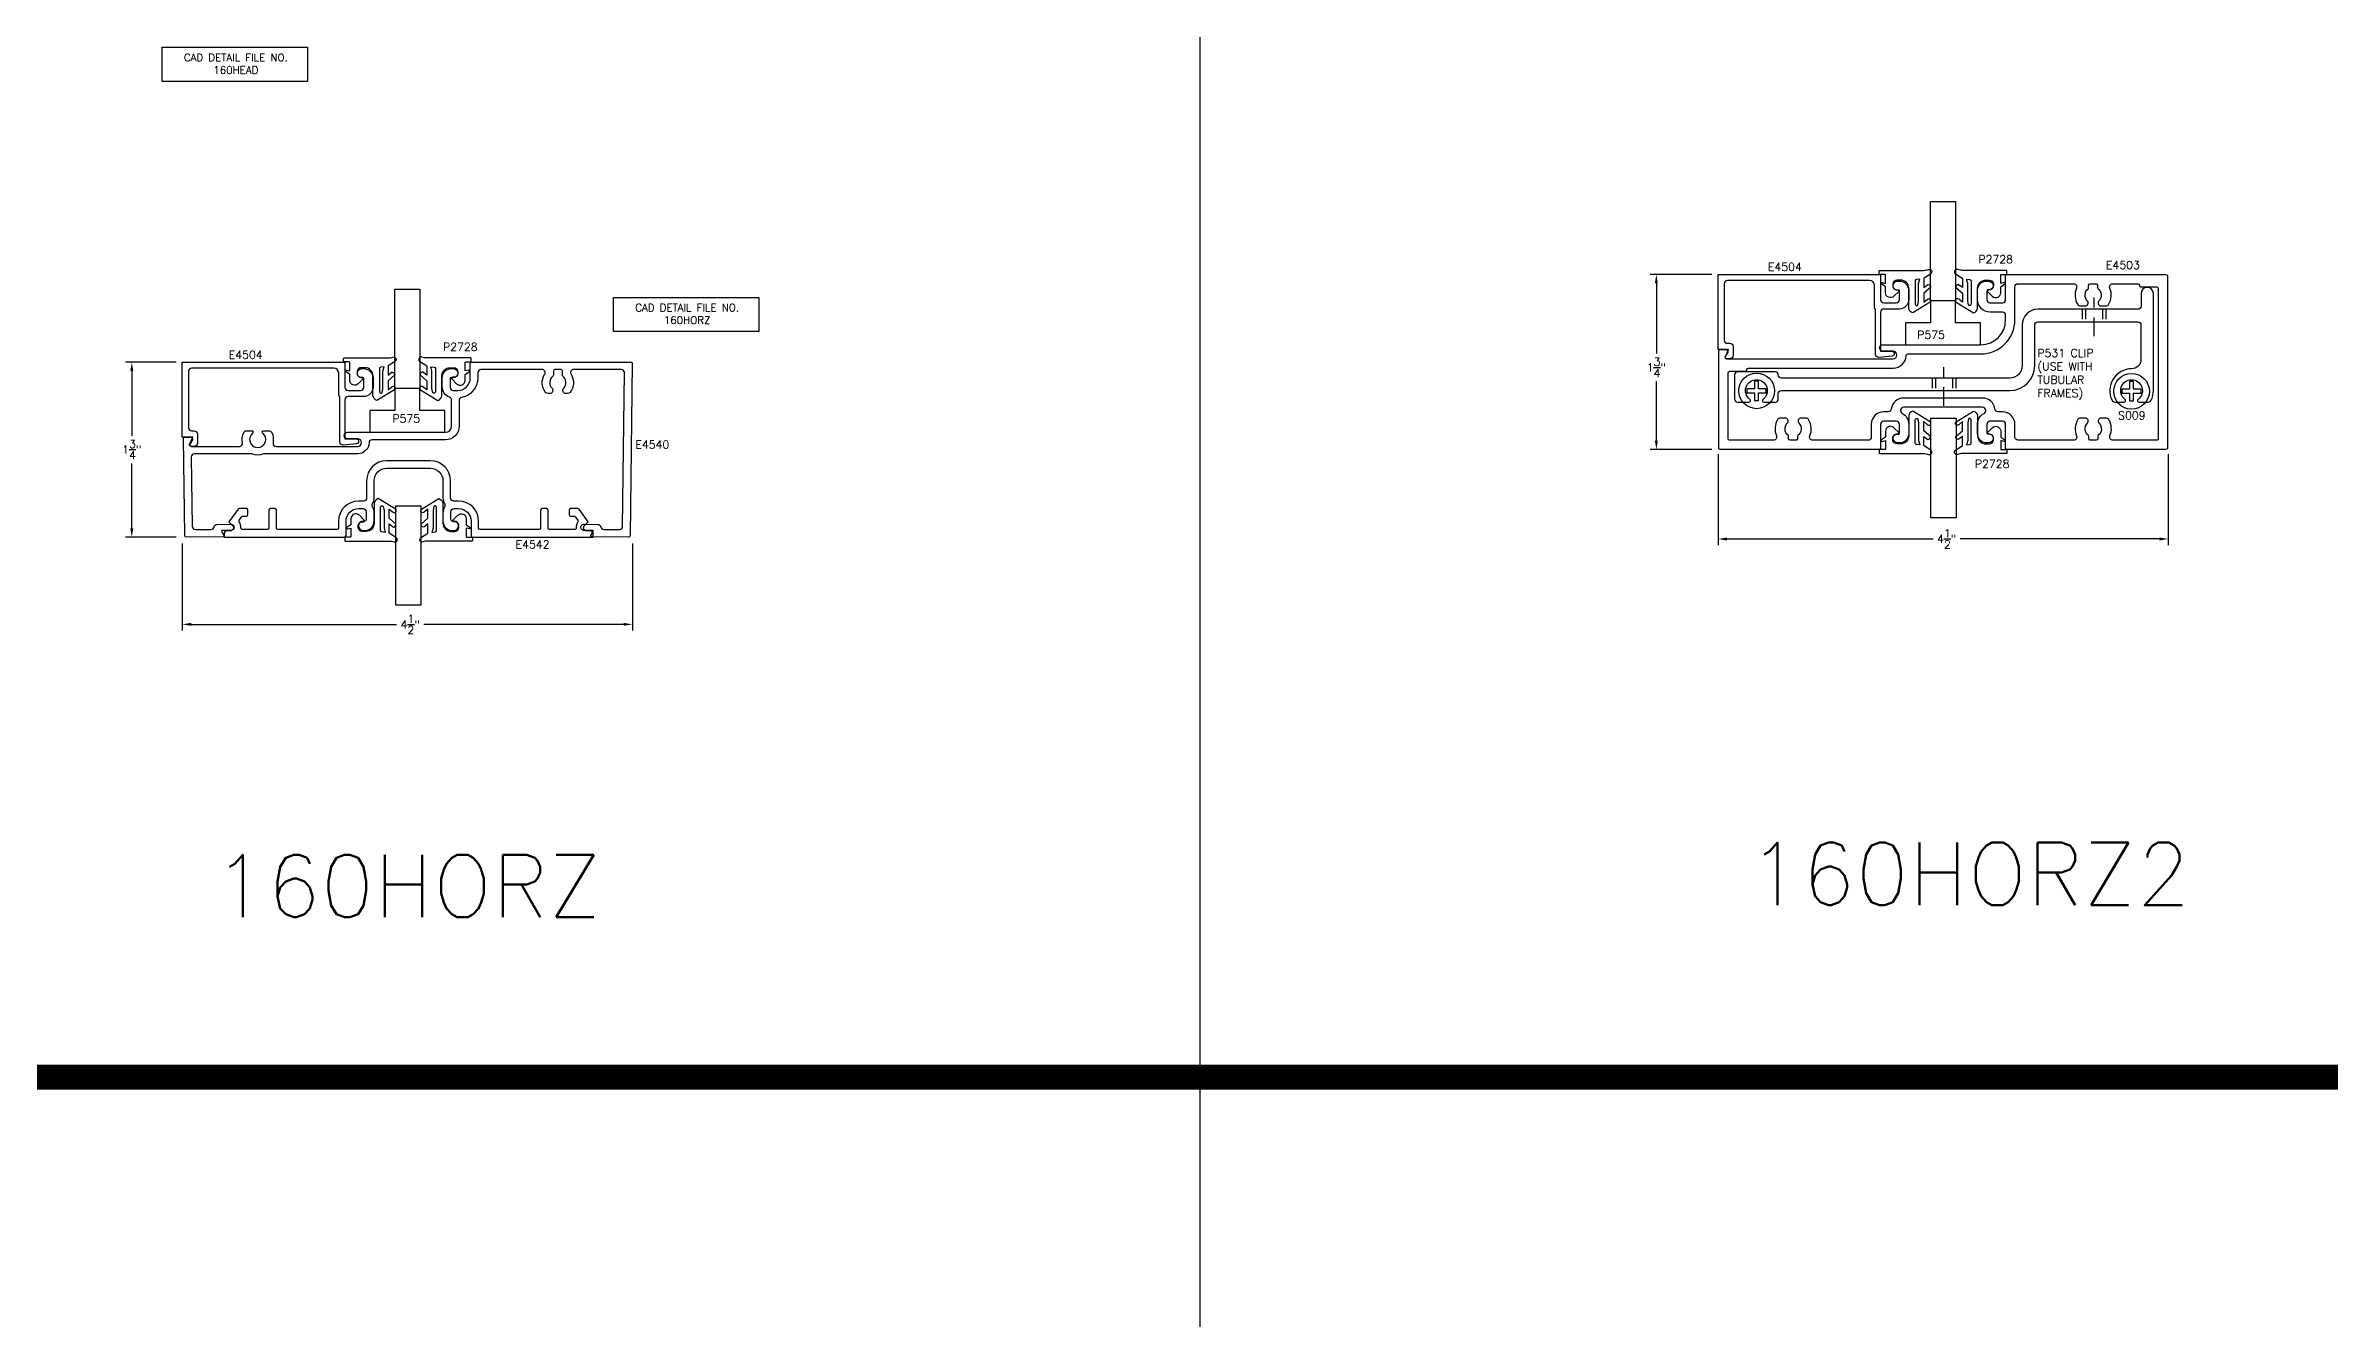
# Model space of a CAD drawing. Extents: x 0 to 139, y 0 to 75.
# Drawn here: x 32.14 to 54.97, y 27.47 to 40.19 of the extents above; entities that cross this region are included whole.
import ezdxf

# ---------------------------------------------------------------- set-up
doc = ezdxf.new("R2010")
doc.units = 0
doc.header["$MEASUREMENT"] = 0
doc.header["$PDMODE"] = 3
doc.linetypes.add('CENTER2', pattern=[1.125, 0.75, -0.125, 0.125, -0.125])
doc.linetypes.add('HIDDEN2', pattern=[0.1875, 0.125, -0.0625])
doc.layers.get('DEFPOINTS').update_dxf_attribs({"linetype": 'CONTINUOUS'})
for name, color, linetype in [('R-ANNO-DIMS', 3, 'CONTINUOUS'), ('R-ANNO-TEXT', 6, 'CONTINUOUS'), ('R-DET1', 4, 'CONTINUOUS'), ('R-DET2', 2, 'CONTINUOUS'), ('R-DET3', 5, 'CONTINUOUS'), ('R-OTLN', 1, 'CONTINUOUS'), ('TITLE', 7, 'CONTINUOUS')]:
    doc.layers.add(name, color=color, linetype=linetype)
doc.styles.get("Standard").update_dxf_attribs({"font": 'simplex'})
doc.dimstyles.new('1X', dxfattribs={"dimscale": 0, "dimtxt": 0.08, "dimasz": 0.09, "dimexe": 0.0625, "dimexo": 0.0625, "dimgap": 0.045, "dimtad": 0, "dimtih": 1, "dimtoh": 1, "dimdec": 4, "dimzin": 4, "dimtxsty": 'STANDARD', "dimcen": 0, "dimazin": 3, "dimtfac": 1, "dimtdec": 4, "dimtofl": 0, "dimtmove": 0, "dimatfit": 3, "dimtolj": 1, "dimtzin": 4})

# ---------------------------------------------------------------- blocks, each defined once
blk = doc.blocks.new('*D83')
at = {"layer": 'DEFPOINTS', "color": 0}
for p in [(48.241, 37.902), (48.858, 37.902), (48.858, 36.152)]:
    blk.add_point(p, dxfattribs=at)
at = {"layer": 'R-ANNO-DIMS', "color": 0}
for p, q in [((48.795, 37.902), (48.179, 37.902)), ((48.241, 37.812), (48.241, 37.111)), ((48.241, 36.242), (48.241, 36.834)), ((48.795, 36.152), (48.179, 36.152))]:
    blk.add_line(p, q, dxfattribs=at)
for points in [[(48.226, 37.812), (48.256, 37.812), (48.241, 37.902)], [(48.226, 36.242), (48.256, 36.242), (48.241, 36.152)]]:
    blk.add_solid(points, dxfattribs=at)
at = {"layer": 'R-ANNO-DIMS', "color": 0, "insert": (48.241, 36.972), "char_height": 0.08, "attachment_point": 5}
blk.add_mtext('\\A1;1{\\H1.000000x;\\S3/4;}"', dxfattribs=at)
blk = doc.blocks.new('*D84')
at = {"layer": 'DEFPOINTS', "color": 0}
for p in [(48.858, 36.167), (53.358, 36.167), (53.358, 35.258)]:
    blk.add_point(p, dxfattribs=at)
at = {"layer": 'R-ANNO-DIMS', "color": 0}
for p, q in [((48.858, 36.104), (48.858, 35.196)), ((53.358, 36.104), (53.358, 35.196)), ((48.948, 35.258), (51.007, 35.258)), ((53.268, 35.258), (51.279, 35.258))]:
    blk.add_line(p, q, dxfattribs=at)
for points in [[(48.948, 35.273), (48.948, 35.243), (48.858, 35.258)], [(53.268, 35.273), (53.268, 35.243), (53.358, 35.258)]]:
    blk.add_solid(points, dxfattribs=at)
at = {"layer": 'R-ANNO-DIMS', "color": 0, "insert": (51.143, 35.258), "char_height": 0.08, "attachment_point": 5}
blk.add_mtext('\\A1;4{\\H1.000000x;\\S1/2;}"', dxfattribs=at)
blk = doc.blocks.new('*D125')
at = {"layer": 'DEFPOINTS', "color": 0}
for p in [(33.002, 37.026), (33.507, 37.026), (33.507, 35.276)]:
    blk.add_point(p, dxfattribs=at)
at = {"layer": 'R-ANNO-DIMS', "color": 0}
for p, q in [((33.445, 37.026), (32.94, 37.026)), ((33.002, 36.936), (33.002, 36.29)), ((33.002, 35.366), (33.002, 36.013)), ((33.445, 35.276), (32.94, 35.276))]:
    blk.add_line(p, q, dxfattribs=at)
for points in [[(32.987, 36.936), (33.017, 36.936), (33.002, 37.026)], [(32.987, 35.366), (33.017, 35.366), (33.002, 35.276)]]:
    blk.add_solid(points, dxfattribs=at)
at = {"layer": 'R-ANNO-DIMS', "color": 0, "insert": (33.002, 36.151), "char_height": 0.08, "attachment_point": 5}
blk.add_mtext('\\A1;1{\\H1.000000x;\\S3/4;}"', dxfattribs=at)
blk = doc.blocks.new('*D126')
at = {"layer": 'DEFPOINTS', "color": 0}
for p in [(33.507, 35.275), (38.007, 35.277), (38.007, 34.405)]:
    blk.add_point(p, dxfattribs=at)
at = {"layer": 'R-ANNO-DIMS', "color": 0}
for p, q in [((33.507, 35.212), (33.507, 34.343)), ((38.007, 35.214), (38.007, 34.343)), ((33.597, 34.405), (35.649, 34.405)), ((37.917, 34.405), (35.922, 34.405))]:
    blk.add_line(p, q, dxfattribs=at)
for points in [[(33.597, 34.42), (33.597, 34.39), (33.507, 34.405)], [(37.917, 34.42), (37.917, 34.39), (38.007, 34.405)]]:
    blk.add_solid(points, dxfattribs=at)
at = {"layer": 'R-ANNO-DIMS', "color": 0, "insert": (35.785, 34.405), "char_height": 0.08, "attachment_point": 5}
blk.add_mtext('\\A1;4{\\H1.000000x;\\S1/2;}"', dxfattribs=at)
blk = doc.blocks.new('S009_TOP')
at = {"layer": 'R-DET3'}
for p, q in [((128.872, 50.679), (128.872, 50.638)), ((128.937, 50.679), (128.872, 50.679)), ((128.948, 50.679), (128.937, 50.679)), ((128.948, 50.755), (128.948, 50.69)), ((128.989, 50.755), (128.948, 50.755)), ((128.948, 50.69), (128.948, 50.679)), ((128.989, 50.69), (128.989, 50.755)), ((128.989, 50.679), (128.989, 50.69)), ((129, 50.679), (128.989, 50.679)), ((129.065, 50.679), (129, 50.679)), ((129.065, 50.638), (129.065, 50.679)), ((128.872, 50.638), (128.937, 50.638)), ((128.937, 50.638), (128.948, 50.638)), ((128.948, 50.638), (128.948, 50.627)), ((128.948, 50.627), (128.948, 50.562)), ((128.948, 50.562), (128.989, 50.562)), ((128.989, 50.627), (128.989, 50.638)), ((128.989, 50.638), (129, 50.638)), ((128.989, 50.562), (128.989, 50.627)), ((129, 50.638), (129.065, 50.638))]:
    blk.add_line(p, q, dxfattribs=at)
blk.add_circle((128.969, 50.658), 0.178, dxfattribs=at)
blk = doc.blocks.new('P2728_GASKET')
at = {"layer": 'R-DET2'}
blk.add_lwpolyline([(86.461, 33.362), (86.567, 33.537, 0.301952), (86.52, 33.577), (86.32, 33.577, -0.414214), (86.24, 33.657), (86.24, 33.695, -0.388879), (86.276, 33.735), (86.292, 33.736, -0.440011), (86.336, 33.696), (86.336, 33.682, 0.668179), (86.353, 33.675), (86.401, 33.724, 0.668179), (86.366, 33.809), (86.307, 33.809), (86.279, 33.849, 0.836323), (86.264, 33.842), (86.273, 33.809), (86.189, 33.809, -0.414214), (86.183, 33.815), (86.183, 33.865, 0.414214), (86.177, 33.871), (86.149, 33.871, 0.414214), (86.143, 33.865), (86.143, 33.427, -0.083245), (86.135, 33.378), (86.135, 33.378)], format="xyb", dxfattribs=at)
for points in [[(86.174, 33.352), (86.223, 33.426), (86.314, 33.426), (86.283, 33.384)], [(86.313, 33.359), (86.371, 33.426), (86.462, 33.426), (86.431, 33.388)]]:
    blk.add_lwpolyline(points, dxfattribs=at)
blk.add_lwpolyline([(86.235, 33.499, -0.372312), (86.249, 33.512), (86.48, 33.512, -0.668179), (86.49, 33.486), (86.448, 33.478), (86.274, 33.478), (86.23, 33.465)], format="xyb", close=True, dxfattribs=at)
at = {"layer": 'R-DET2', "ltscale": 0.1}
for centre, radius, start, end in [((86.157, 33.369), 0.0237, 157.7655, 314.5007), ((86.313, 33.388), 0.0297, 188.4603, 270), ((86.446, 33.375), 0.0199, 139.7022, 319.7022)]:
    blk.add_arc(centre, radius, start, end, dxfattribs=at)

msp = doc.modelspace()

# ---------------------------------------------------------------- linework, layer by layer
at = {"layer": 'R-ANNO-TEXT'}
for points in [[(33.30528, 40.172), (34.75676, 40.172), (34.75676, 39.82994), (33.30528, 39.82994)], [(37.81655, 37.67257), (39.26803, 37.67257), (39.26803, 37.33051), (37.81655, 37.33051)]]:
    msp.add_lwpolyline(points, close=True, dxfattribs=at)
at = {"layer": 'R-DET1', "color": 4, "linetype": 'CONTINUOUS'}
msp.add_lwpolyline([(50.43274, 37.10302), (50.43274, 37.55571, -0.41421356), (50.42074, 37.56771), (50.42074, 37.79221, 0.41421356), (50.37324, 37.83971), (48.95074, 37.83971, 0.41421366), (48.91974, 37.80871), (48.91974, 37.24471, 0.41421366), (48.95074, 37.21371), (48.97674, 37.21371, -0.41421356), (49.00774, 37.18271), (49.00774, 37.08871, -0.41421356), (48.97674, 37.05771), (48.94574, 37.05771, -0.51993057), (48.93069, 37.07915), (48.96374, 37.15171), (48.85774, 37.15171), (48.85774, 37.90171), (50.48274, 37.90171), (50.48274, 37.64871, 0.41421451), (50.51374, 37.61771), (50.63974, 37.61771, 0.41421356), (50.67074, 37.64871), (50.67074, 37.72773, 0.42137908), (50.65537, 37.74273, -1.01226976), (50.65424, 37.83571), (50.67074, 37.83571, -0.41421325), (50.76374, 37.74271), (50.76374, 37.64871, -0.41421356), (50.67074, 37.55571), (50.51374, 37.55571, 0.41421356), (50.48274, 37.52471), (50.48274, 37.13371), (50.59492, 37.13371, -0.94566784), (50.59734, 37.08385), (50.46665, 37.07185, -0.44503775)], format="xyb", close=True, dxfattribs=at)
at = {"layer": 'R-DET1'}
for points in [[(35.08204, 36.22766), (35.08204, 36.68035, -0.41421356), (35.07004, 36.69235), (35.07004, 36.91685, 0.41421356), (35.02254, 36.96435), (33.60004, 36.96435, 0.41421366), (33.56904, 36.93335), (33.56904, 36.36935, 0.41421366), (33.60004, 36.33835), (33.62604, 36.33835, -0.41421356), (33.65704, 36.30735), (33.65704, 36.21335, -0.41421356), (33.62604, 36.18235), (33.59504, 36.18235, -0.51993057), (33.57999, 36.20379), (33.61304, 36.27635), (33.50704, 36.27635), (33.50704, 37.02635), (35.13204, 37.02635), (35.13204, 36.77335, 0.41421451), (35.16304, 36.74235), (35.28904, 36.74235, 0.41421356), (35.32004, 36.77335), (35.32004, 36.85237, 0.42137908), (35.30467, 36.86736, -1.01226976), (35.30354, 36.96035), (35.32004, 36.96035, -0.41421325), (35.41304, 36.86735), (35.41304, 36.77335, -0.41421356), (35.32004, 36.68035), (35.16304, 36.68035, 0.41421356), (35.13204, 36.64935), (35.13204, 36.25835), (35.24422, 36.25835, -0.94566784), (35.24665, 36.20849), (35.11596, 36.19649, -0.44503775)], [(34.44823, 35.36737), (34.44823, 35.54637, 0.41421356), (34.43323, 35.56137), (34.38823, 35.56137, 0.41421356), (34.37323, 35.54637), (34.37323, 35.36737, -0.41421356), (34.35823, 35.35237), (34.1082, 35.35237, -0.42149533), (34.0932, 35.36774, 0.15272988), (34.07581, 35.42858, -0.31517925), (34.07632, 35.44578), (34.10203, 35.48032, -0.23702968), (34.11406, 35.48637), (34.14823, 35.48637, 0.41421356), (34.16323, 35.50137), (34.16323, 35.54637, 0.41421356), (34.14823, 35.56137), (34.07639, 35.56137, 0.23703242), (34.06436, 35.55532), (33.97123, 35.43021), (34.00915, 35.39229, -0.66817877), (33.98723, 35.33937), (33.95523, 35.33937, 0.41421375), (33.92423, 35.30837), (33.92423, 35.27737), (35.12823, 35.27737, 0.41421356), (35.14323, 35.29237), (35.14323, 35.43637, -0.41421356), (35.26823, 35.56137), (35.31323, 35.56137, -0.41421356), (35.34423, 35.53037), (35.34423, 35.45137, -0.41421356), (35.32923, 35.43637), (35.31473, 35.43637, 1), (35.31473, 35.34337), (35.33123, 35.34337, 0.41421356), (35.42423, 35.43637), (35.42423, 35.51637, 0.13191612), (35.40742, 35.57898, -0.2782092), (35.408, 35.61099, 0.14111415), (35.42423, 35.66737), (35.42423, 35.84036, -0.41421356), (35.54923, 35.96536), (35.98723, 35.96536, -0.41421356), (36.11223, 35.84036), (36.11223, 35.66737, 0.14111415), (36.12847, 35.61099, -0.2782092), (36.12905, 35.57898, 0.13191612), (36.11223, 35.51637), (36.11223, 35.43637, 0.41421356), (36.20523, 35.34337), (36.22173, 35.34337, 1), (36.22173, 35.43637), (36.20723, 35.43637, -0.41421356), (36.19223, 35.45137), (36.19223, 35.53037, -0.41421356), (36.22323, 35.56137), (36.26823, 35.56137, -0.41421356), (36.39323, 35.43637), (36.39323, 35.29237, 0.41421356), (36.40823, 35.27737), (37.61223, 35.27737), (37.61223, 35.30837, 0.41421375), (37.58123, 35.33937), (37.54923, 35.33937, -0.66817877), (37.52731, 35.39229), (37.56523, 35.43021), (37.47211, 35.55532, 0.23703242), (37.46008, 35.56137), (37.38824, 35.56137, 0.41421356), (37.37324, 35.54637), (37.37324, 35.50137, 0.41421356), (37.38824, 35.48637), (37.42241, 35.48637, -0.23702968), (37.43444, 35.48032), (37.46015, 35.44578, -0.31517925), (37.46065, 35.42858, 0.15272988), (37.44327, 35.36774, -0.42149533), (37.42827, 35.35237), (37.17824, 35.35237, -0.41421356), (37.16324, 35.36737), (37.16324, 35.54637, 0.41421356), (37.14824, 35.56137), (37.10324, 35.56137, 0.41421356), (37.08824, 35.54637), (37.08824, 35.36737, -0.41421356), (37.07324, 35.35237), (36.48323, 35.35237, -0.41421356), (36.46823, 35.36737), (36.46823, 35.43637, 0.41421356), (36.26823, 35.63637), (36.21823, 35.63637, -0.41421356), (36.18723, 35.66737), (36.18723, 35.84036, 0.41421356), (35.98723, 36.04036), (35.54923, 36.04036, 0.41421356), (35.34923, 35.84036), (35.34923, 35.66737, -0.41421356), (35.31823, 35.63637), (35.26823, 35.63637, 0.41421356), (35.06823, 35.43637), (35.06823, 35.36737, -0.41421356), (35.05323, 35.35237), (34.46323, 35.35237, -0.41421356)]]:
    msp.add_lwpolyline(points, format="xyb", close=True, dxfattribs=at)
at = {"layer": 'R-DET2'}
for points in [[(51.23274, 38.6307), (51.23274, 37.63671), (50.98274, 37.63671), (50.98274, 38.6307), (51.23274, 38.6307)], [(35.88204, 37.75548), (35.88204, 36.7615), (35.63204, 36.7615), (35.63204, 37.75548), (35.88204, 37.75548)], [(51.23274, 37.41871), (51.23274, 37.63671), (51.10774, 37.63671), (50.98274, 37.63671), (50.98274, 37.41871), (50.73274, 37.41871), (50.73274, 37.19971), (51.10774, 37.19971), (51.48274, 37.19971), (51.48274, 37.41871)], [(35.88204, 36.5435), (35.88204, 36.7615), (35.75704, 36.7615), (35.63204, 36.7615), (35.63204, 36.5435), (35.38204, 36.5435), (35.38204, 36.3245), (35.75704, 36.3245), (36.13204, 36.3245), (36.13204, 36.5435)], [(51.23641, 36.46421), (51.23641, 35.47023), (50.98641, 35.47023), (50.98641, 36.46421), (51.23641, 36.46421)], [(35.89092, 35.58987), (35.89092, 34.59588), (35.64092, 34.59588), (35.64092, 35.58987), (35.89092, 35.58987)]]:
    msp.add_lwpolyline(points, close=True, dxfattribs=at)
at = {"layer": 'R-DET3', "linetype": 'CENTER2', "ltscale": 0.25}
for p, q in [((52.61607, 37.28419), (52.61607, 37.70419)), ((51.11607, 36.58874), (51.11607, 37.00874))]:
    msp.add_line(p, q, dxfattribs=at)
at = {"layer": 'R-DET3', "linetype": 'HIDDEN2', "ltscale": 0.25}
for p, q in [((52.49907, 37.55344), (52.49907, 37.42844)), ((52.53007, 37.55344), (52.53007, 37.42844)), ((52.70207, 37.55344), (52.70207, 37.42844)), ((52.73307, 37.55344), (52.73307, 37.42844)), ((50.99907, 36.86644), (50.99907, 36.74144)), ((51.03007, 36.86644), (51.03007, 36.74144)), ((51.20207, 36.86644), (51.20207, 36.74144)), ((51.23307, 36.86644), (51.23307, 36.74144))]:
    msp.add_line(p, q, dxfattribs=at)
at = {"layer": 'R-DET3', "linetype": 'CONTINUOUS'}
msp.add_lwpolyline([(53.08607, 37.70944), (53.08607, 37.58444, -0.41421356), (53.05507, 37.55344), (52.05407, 37.55344, 0.41421356), (51.89807, 37.39744), (51.89807, 36.99144, -0.41421356), (51.77307, 36.86644), (49.49132, 36.86644, -0.41421356), (49.46032, 36.89744, 0.41422725), (49.42932, 36.92844), (49.05432, 36.92844, 0.41421347), (49.02332, 36.89744), (49.02332, 36.65734, 0.41421366), (49.05432, 36.62634), (49.16677, 36.62634, 0.72046651), (49.1758, 36.65333, -2.99222701), (49.30687, 36.65335, 0.72112072), (49.31584, 36.62634), (49.42932, 36.62634, 0.41421356), (49.46032, 36.65734), (49.46032, 36.71044, -0.41421252), (49.49132, 36.74144), (51.77307, 36.74144, 0.41421356), (52.02307, 36.99144), (52.02307, 37.39744, -0.41421356), (52.05407, 37.42844), (53.05407, 37.42844, -0.41421356), (53.08507, 37.39744), (53.08507, 37.05144, -0.4149192), (52.99184, 36.95844, 0.55729209), (52.79602, 36.64357, 0.28493539), (52.82379, 36.62634), (52.91677, 36.62634, 0.72045689), (52.9258, 36.65333, -2.99221745), (53.05687, 36.65335, 0.72110044), (53.06584, 36.62634), (53.15884, 36.62634, 0.28493523), (53.18661, 36.64357, 0.11563026), (53.20932, 36.74044), (53.21007, 37.70944, 0.99997581)], format="xyb", close=True, dxfattribs=at)
at = {"layer": 'R-OTLN', "linetype": 'CONTINUOUS'}
msp.add_lwpolyline([(50.65427, 36.21771, -1.00032797), (50.65424, 36.31071), (50.67074, 36.31071), (50.67074, 36.40471, 0.41421356), (50.63974, 36.43571), (50.51374, 36.43571, 0.41421356), (50.48274, 36.40471), (50.48274, 36.16671, -0.41421356), (50.46774, 36.15171), (48.88024, 36.15171, -0.41421356), (48.86524, 36.16671), (48.86524, 37.13671, -0.41421356), (48.88024, 37.15171), (48.93824, 37.15171), (48.95824, 37.13171), (48.92908, 37.08121, 0.57735047), (48.94202, 37.05871), (50.60774, 37.05871, 1), (50.60774, 37.13371), (50.50632, 37.13371, -1.00123167), (50.50624, 37.19971), (51.48274, 37.19971, 0.41421356), (51.73274, 37.44971), (51.73274, 37.49371, 0.41421356), (51.70174, 37.52471), (51.57674, 37.52471, -0.41421356), (51.45174, 37.64971), (51.45174, 37.74271, -0.41421356), (51.54474, 37.83571), (51.56124, 37.83571, -1), (51.56124, 37.74271), (51.55974, 37.74271, 0.41421356), (51.54474, 37.72771), (51.54474, 37.64871, 0.41421356), (51.57574, 37.61771), (51.70174, 37.61771, 0.41421356), (51.73274, 37.64871), (51.73274, 37.88671, -0.41421356), (51.74774, 37.90171), (53.33524, 37.90171, -0.41421356), (53.35024, 37.88671), (53.35024, 36.16671, -0.41421356), (53.33524, 36.15171), (51.74774, 36.15171, -0.41421356), (51.73274, 36.16671), (51.73274, 36.40471, 0.41421356), (51.70174, 36.43571), (51.57574, 36.43571, 0.41421356), (51.54474, 36.40471), (51.54474, 36.31071), (51.56124, 36.31071, -1), (51.56124, 36.21771), (51.54478, 36.21771, -0.41434894), (51.45174, 36.31071), (51.45174, 36.40371, -0.27506686), (51.51713, 36.51359, 0.77792015), (51.50187, 36.57371), (50.7136, 36.57371, 0.77792015), (50.69834, 36.51358, 1.00001867), (50.69834, 36.51358, -0.27506689), (50.76374, 36.40371), (50.76374, 36.31071, -0.41421353), (50.67074, 36.21771)], format="xyb", close=True, dxfattribs=at)
at = {"layer": 'R-OTLN'}
for points in [[(49.76289, 36.45183, 0.26172874), (49.73641, 36.46671), (49.68866, 36.46671, 0.66277186), (49.66641, 36.41412, -0.44240047), (49.65891, 36.29448, 0.22773485), (49.65328, 36.28277), (49.65328, 36.25971, -0.41421356), (49.63828, 36.24471), (49.57828, 36.24471, -0.41421356), (49.56328, 36.25971), (49.56328, 36.28277, 0.22773485), (49.55766, 36.29448, -0.44240008), (49.55015, 36.41412, 0.66276846), (49.52791, 36.46671), (49.48016, 36.46671, 0.26172999), (49.45368, 36.45183, 0.24047931), (49.44137, 36.2877, -0.53594182), (49.41278, 36.24471), (48.97324, 36.24471, -0.41421356), (48.95824, 36.25971), (48.95824, 36.91871, -0.41421356), (48.97324, 36.93371), (49.13124, 36.93371, 0.41421356), (49.14624, 36.94871), (49.14624, 36.95071, -0.41421356), (49.16124, 36.96571), (50.60824, 36.96571, 0.40615562), (50.73819, 37.09213, -0.40615562), (50.75318, 37.10671), (51.48274, 37.10671, 0.41421356), (51.82574, 37.44971), (51.82574, 37.77771, -0.41421356), (51.85674, 37.80871), (52.41169, 37.80871, -0.535941), (52.44028, 37.76572, 0.24047785), (52.45258, 37.60159, 0.26172874), (52.47906, 37.58671), (52.52681, 37.58671, 0.66277186), (52.54906, 37.6393, -0.44240047), (52.55656, 37.75894, 0.22773485), (52.56219, 37.77065), (52.56219, 37.79371, -0.41421356), (52.57719, 37.80871), (52.63719, 37.80871, -0.41421356), (52.65219, 37.79371), (52.65219, 37.77065, 0.22773485), (52.65781, 37.75894, -0.44240008), (52.66532, 37.6393, 0.66276846), (52.68756, 37.58671), (52.73531, 37.58671, 0.26172999), (52.76179, 37.60159, 0.24047931), (52.7741, 37.76572, -0.53594182), (52.80269, 37.80871), (53.05424, 37.80871, -0.41421356), (53.06924, 37.79371), (53.06924, 37.79171, 0.41421356), (53.08424, 37.77671), (53.24224, 37.77671, -0.41421356), (53.25724, 37.76171), (53.25724, 36.25971, -0.41421496), (53.24224, 36.24471), (52.80378, 36.24471, -0.53593967), (52.7752, 36.2877, 0.24047789), (52.76289, 36.45183, 0.26172874), (52.73641, 36.46671), (52.68866, 36.46671, 0.66277186), (52.66641, 36.41412, -0.44240047), (52.65891, 36.29448, 0.22773485), (52.65328, 36.28277), (52.65328, 36.25971, -0.41421356), (52.63828, 36.24471), (52.57828, 36.24471, -0.41421356), (52.56328, 36.25971), (52.56328, 36.28277, 0.22773485), (52.55766, 36.29448, -0.44240008), (52.55015, 36.41412, 0.66276846), (52.52791, 36.46671), (52.48016, 36.46671, 0.26172999), (52.45368, 36.45183, 0.24047931), (52.44137, 36.2877, -0.53594182), (52.41278, 36.24471), (51.85674, 36.24471, -0.41421356), (51.82574, 36.27571), (51.82574, 36.40371, 0.41421356), (51.70074, 36.52871), (51.65683, 36.52871, -0.38073358), (51.62603, 36.55614, 0.38120309), (51.50166, 36.66671), (50.71381, 36.66671, 0.3812031), (50.58944, 36.55614, -0.38073359), (50.55864, 36.52871), (50.51474, 36.52871, 0.41421356), (50.38974, 36.40371), (50.38974, 36.27571, -0.41421496), (50.35874, 36.24471), (49.80378, 36.24471, -0.53593967), (49.77519, 36.2877, 0.24047789)], [(35.26067, 36.1085, -0.0000033), (35.26067, 36.1085), (34.3236, 36.1085, 0.09449296), (34.31808, 36.10744, -0.19068871), (34.20326, 36.10744, 0.09449307), (34.19774, 36.1085), (33.62581, 36.1085, 0.41677185), (33.59481, 36.07723), (33.60635, 35.38318, 0.41421356), (33.63762, 35.35246), (33.79572, 35.35384, 0.35824914), (33.82591, 35.3791, -0.35824897), (33.85611, 35.40436), (33.99267, 35.40556, -0.99999613), (33.99321, 35.34356), (33.9072, 35.34281, 0.57735035), (33.90038, 35.33075), (33.92323, 35.29195, -0.57735035), (33.91641, 35.27989), (33.54728, 35.27667, -0.41421356), (33.53215, 35.29153), (33.5182, 36.26137, -0.41677185), (33.5332, 36.2765), (33.59107, 36.2765), (33.61107, 36.2565), (33.58191, 36.206, 0.57735015), (33.5949, 36.1835), (34.07757, 36.1835, 0.4755019), (34.10792, 36.2208, -0.16657398), (34.12058, 36.32114, -0.28625475), (34.14842, 36.3385), (34.20524, 36.3385, -0.26794919), (34.2139, 36.3335), (34.21544, 36.33083, -0.38231786), (34.21271, 36.31777, 3.04967676), (34.30863, 36.31777, -0.38231786), (34.30589, 36.33083), (34.30743, 36.3335, -0.26794919), (34.31609, 36.3385), (34.37292, 36.3385, -0.28625475), (34.40076, 36.32114, -0.16657399), (34.41341, 36.2208, 0.47550194), (34.44377, 36.1835), (35.26067, 36.1835, 0.99998667), (35.26067, 36.2585), (35.15917, 36.2585, -1), (35.15917, 36.3245), (36.13667, 36.3245, 0.41421356), (36.19867, 36.3865), (36.19867, 36.64485, 0.31640057), (36.17815, 36.67402, -0.31640057), (36.1047, 36.77848), (36.1047, 36.86748, -0.41421356), (36.1977, 36.96048), (36.2142, 36.96048, -1), (36.2142, 36.86748), (36.1847, 36.86748), (36.1847, 36.77348, 0.41421356), (36.2157, 36.74248), (36.26067, 36.74248, 0.41421356), (36.38567, 36.86748), (36.38567, 37.0115, -0.41421356), (36.40067, 37.0265), (37.98823, 37.0265, -0.41677185), (38.00323, 37.01137), (37.98274, 35.29156, -0.41421356), (37.96761, 35.27669), (37.59848, 35.27991, -0.57735035), (37.59165, 35.29197), (37.61451, 35.33078, 0.57735035), (37.60769, 35.34284), (37.52167, 35.34359, -1.00002677), (37.52221, 35.40559), (37.65878, 35.40439, -0.35824953), (37.68898, 35.37913, 0.35824953), (37.71917, 35.35386), (37.87726, 35.35248, 0.41421356), (37.90853, 35.38321), (37.92744, 36.92023, 0.41677185), (37.89644, 36.9515), (37.41868, 36.9515, 0.59097069), (37.39249, 36.90392, -0.31979451), (37.38257, 36.72315, -0.22806999), (37.35835, 36.7115), (37.34165, 36.7115, -0.66084608), (37.3191, 36.7644, 0.4407971), (37.31129, 36.88373, -0.18781408), (37.30567, 36.89544), (37.30567, 36.9365, 0.41421356), (37.29067, 36.9515), (37.23067, 36.9515, 0.41421356), (37.21567, 36.9365), (37.21567, 36.89544, -0.20516725), (37.21004, 36.88373, 0.44079736), (37.20224, 36.7644, -0.66083321), (37.17969, 36.7115), (37.16299, 36.7115, -0.22807304), (37.13877, 36.72315, -0.31979375), (37.12885, 36.90392, 0.59097069), (37.10265, 36.9515), (36.49167, 36.9515, 0.41421356), (36.46067, 36.9205), (36.46067, 36.86748, -0.35913237), (36.29876, 36.67114, 0.35913237), (36.27367, 36.64071), (36.27367, 36.3865, -0.41421356), (36.13667, 36.2495), (35.40414, 36.2495, 0.40911959), (35.37315, 36.21904, -0.4091157)]]:
    msp.add_lwpolyline(points, format="xyb", close=True, dxfattribs=at)
at = {"layer": 'TITLE'}
msp.add_line((43.67851, 74.87895), (43.67851, 14.87895), dxfattribs=at)
at = {"layer": 'TITLE', "const_width": 0.25}
msp.add_lwpolyline([(0.25, 29.87895), (138.908, 29.87895)], dxfattribs=at)

# ---------------------------------------------------------------- block references
at = {"layer": 'R-DET2', "xscale": -1}
for p, rotation in [((84.3404, 124.08507), 90), ((68.9897, 123.20985), 90), ((17.87507, -50.03164), 270), ((2.53557, -50.90599), 270)]:
    msp.add_blockref('P2728_GASKET', p, dxfattribs=dict(at, rotation=rotation))
at = {"layer": 'R-DET2'}
for p, rotation in [((17.87507, 124.08507), 269.9999999999999), ((2.52437, 123.20985), 269.9999999999999), ((84.3404, -50.03164), 89.99999999999993), ((69.0009, -50.90599), 89.99999999999993)]:
    msp.add_blockref('P2728_GASKET', p, dxfattribs=dict(at, rotation=rotation))
at = {"layer": 'TITLE'}
for p in [(-79.72573, -13.9198), (-75.97751, -13.92396)]:
    msp.add_blockref('S009_TOP', p, dxfattribs=at)

# ---------------------------------------------------------------- texts
at = {"layer": 'R-ANNO-TEXT', "char_height": 0.075, "width": 1.875, "attachment_point": 2}
for s, insert in [('CAD DETAIL FILE NO.\\P160HEAD', (34.04196, 40.10642)), ('CAD DETAIL FILE NO.\\P160HORZ', (38.55323, 37.60699))]:
    msp.add_mtext(s, dxfattribs=dict(at, insert=insert))
at = {"layer": 'R-ANNO-TEXT', "char_height": 0.08}
for s, insert, attachment_point in [('E4504', (49.69558, 37.97692), 6), ('P2728', (51.45963, 38.0525), 4), ('\\A1;E4503', (52.73509, 37.99556), 4), ('P2728', (36.11256, 37.17728), 4), ('P575', (50.84814, 37.29832), 4), ('E4504', (34.31022, 37.09901), 6), ('P531 CLIP\\P(USE WITH \\PTUBULAR\\PFRAMES)', (52.04904, 36.903), 4), ('\\A1;S009', (52.85682, 36.49244), 4), ('P575', (35.88399, 36.46128), 6), ('\\A1;E4540', (38.03572, 36.24114), 1), ('\\A1;P2728', (51.42469, 36.00876), 4), ('E4542', (36.83858, 35.24384), 1)]:
    msp.add_mtext(s, dxfattribs=dict(at, insert=insert, attachment_point=attachment_point))
at = {"layer": 'TITLE'}
for s, p in [('160HORZ2', (49.15838, 31.59849)), ('160HORZ', (33.81674, 31.47768))]:
    msp.add_text(s, height=0.625, dxfattribs=at).set_placement(p)

# ---------------------------------------------------------------- dimensions: what is measured, and where the dimension line sits
at = {"layer": 'R-ANNO-DIMS'}
dim = msp.add_linear_dim(base=(48.24138, 37.90171), p1=(48.85774, 36.15171), p2=(48.85774, 37.90171), angle=90, dimstyle='1X', override={"dimscale": 1, "dimpost": '"'}, dxfattribs=at)
dim.commit()
dim.dimension.update_dxf_attribs({"geometry": '*D83', "text_midpoint": (48.24138, 36.97227), "dimtype": 160})
dim = msp.add_linear_dim(base=(33.00245, 37.02635), p1=(33.50704, 35.27635), p2=(33.50704, 37.02635), angle=90, dimstyle='1X', override={"dimscale": 1, "dimpost": '"'}, dxfattribs=at)
dim.commit()
dim.dimension.update_dxf_attribs({"geometry": '*D125', "text_midpoint": (33.00245, 36.15135)})
for base, p1, p2, picture, middle in [((53.35774, 35.25801), (48.85774, 36.16671), (53.35774, 36.16671), '*D84', (51.14296, 35.25801)), ((38.00704, 34.40526), (33.50704, 35.2749), (38.00704, 35.27686), '*D126', (35.7854, 34.40526))]:
    dim = msp.add_linear_dim(base=base, p1=p1, p2=p2, dimstyle='1X', override={"dimscale": 1, "dimpost": '"'}, dxfattribs=at)
    dim.commit()
    dim.dimension.update_dxf_attribs({"geometry": picture, "text_midpoint": middle, "dimtype": 160})

doc.saveas('drawing.dxf')
